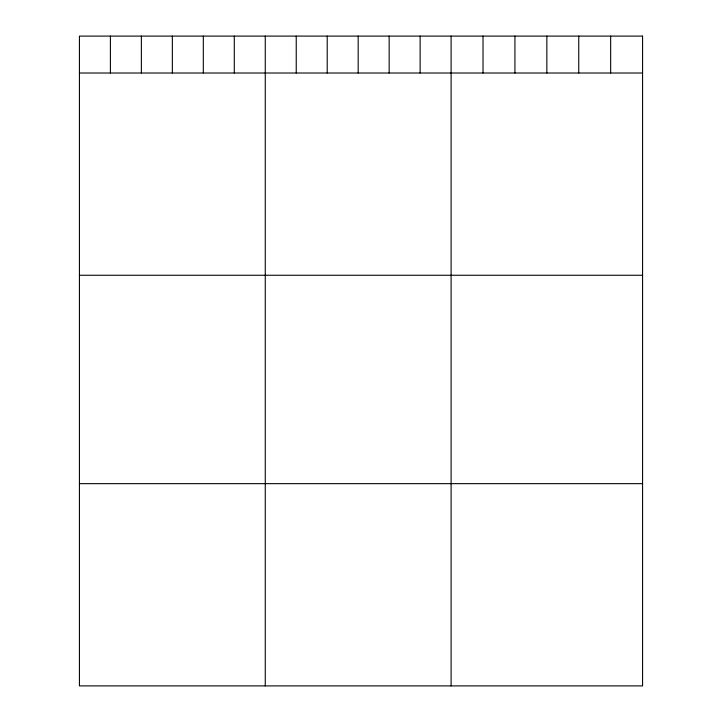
<?xml version="1.0" encoding="UTF-8"?>
<svg xmlns="http://www.w3.org/2000/svg" width="722" height="722" viewBox="0 0 722 722"><rect width="100%" height="100%" fill="white"/><g stroke="black" fill="none" stroke-linecap="round" stroke-linejoin="round"><path stroke-width="1.08" d="M79.429 73.012L642.571 73.012M79.429 275.262L642.571 275.262M79.429 483.65L642.571 483.65M610.659 36.1L610.659 73.012M578.755 36.1L578.755 73.012M546.843 36.1L546.843 73.012M514.93 36.1L514.93 73.012M483.018 36.1L483.018 73.012M451.106 36.1L451.106 685.9M420.132 36.1L420.132 73.012M389.158 36.1L389.158 73.012M358.184 36.1L358.184 73.012M327.21 36.1L327.21 73.012M296.237 36.1L296.237 73.012M265.263 36.1L265.263 685.9M234.289 36.1L234.289 73.012M203.315 36.1L203.315 73.012M172.341 36.1L172.341 73.012M141.368 36.1L141.368 73.012M110.403 36.1L110.403 73.012M642.571 36.1L79.429 36.1L79.429 685.9L642.571 685.9L642.571 36.1"/></g></svg>
